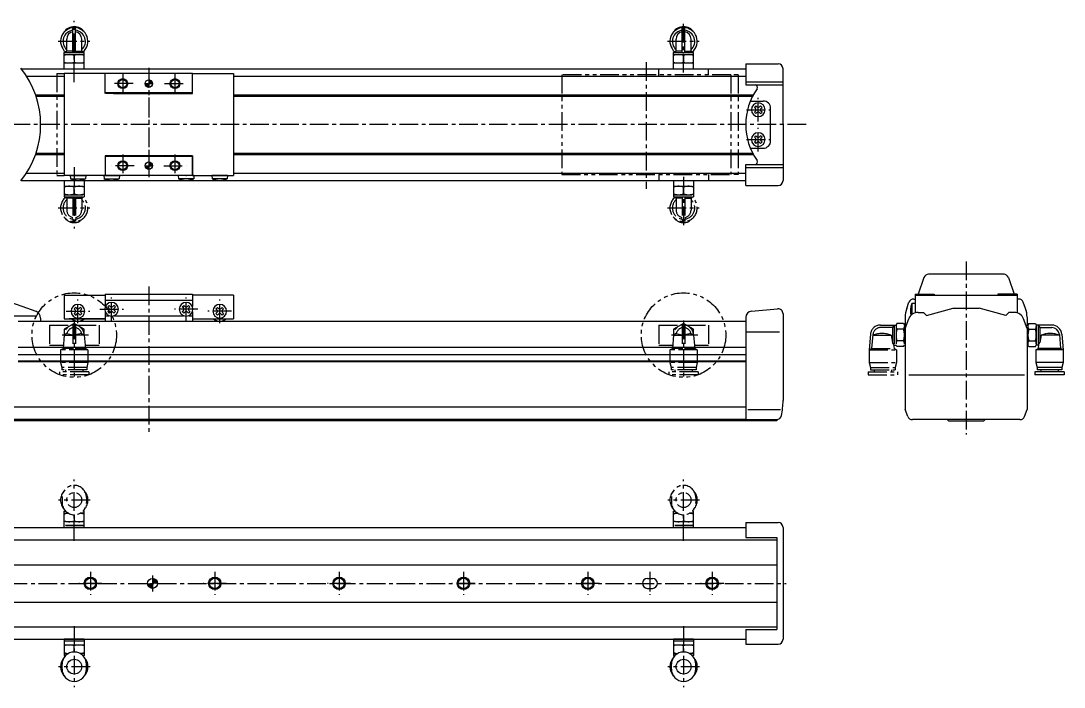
# Model space of a CAD drawing. Extents: x -808 to -103, y 197 to 499.
# Drawn here: x -522.3 to -102.8, y 231.1 to 499 of the extents above; entities that cross this region are included whole.
import ezdxf

# ---------------------------------------------------------------- set-up
doc = ezdxf.new("R2010")
doc.units = 0
for name, pattern in [('CENTER', [12, 7.5, -1.5, 1.5, -1.5]), ('CONTINOUS', [0]), ('PHANTOM', [15, 7.5, -1.5, 1.5, -1.5, 1.5, -1.5])]:
    doc.linetypes.add(name, pattern=pattern)
doc.layers.get('0').update_dxf_attribs({"linetype": 'CONTINUOUS'})
doc.layers.add('CENTER', color=1, linetype='CENTER')

# ---------------------------------------------------------------- blocks, each defined once
blk = doc.blocks.new('*U98')
at = {"color": 7, "linetype": 'CONTINUOUS'}
for p, q in [((-472.31, 440.73), (-470.81, 440.73)), ((-472.31, 440.73), (-471.87, 439.67)), ((-470.81, 442.23), (-470.81, 441.79)), ((-469.75, 441.79), (-470.81, 442.23)), ((-470.81, 441.79), (-470.81, 440.73)), ((-470.81, 440.73), (-469.31, 440.73)), ((-470.81, 440.73), (-470.81, 439.67)), ((-469.75, 441.79), (-469.31, 440.73)), ((-470.81, 439.23), (-471.87, 439.67)), ((-470.81, 439.67), (-470.81, 439.23))]:
    blk.add_line(p, q, dxfattribs=at)
for points in [[(-472.31, 440.73), (-472.31, 440.73), (-470.81, 440.73)], [(-472.31, 440.73), (-471.87, 439.67), (-470.81, 439.67)], [(-470.81, 442.23), (-470.81, 441.79), (-469.75, 441.79)], [(-470.81, 441.79), (-470.81, 440.73), (-469.31, 440.73)], [(-470.81, 440.73), (-470.81, 440.73), (-469.31, 440.73)]]:
    blk.add_solid(points, dxfattribs=at)
at = {"color": 7, "linetype": 'CONTINUOUS', "extrusion": (0, 0, -1)}
for points in [[(472.31, 440.73), (470.81, 440.73), (470.81, 439.67)], [(470.81, 441.79), (469.75, 441.79), (469.31, 440.73)], [(471.87, 439.67), (470.81, 439.67), (470.81, 439.23)]]:
    blk.add_solid(points, dxfattribs=at)
blk = doc.blocks.new('*U99')
at = {"color": 7, "linetype": 'CONTINUOUS'}
for p, q in [((-470.81, 475.23), (-470.81, 474.79)), ((-469.75, 474.79), (-470.81, 475.23)), ((-470.81, 474.79), (-470.81, 473.73)), ((-469.75, 474.79), (-469.31, 473.73)), ((-472.31, 473.73), (-470.81, 473.73)), ((-472.31, 473.73), (-471.87, 472.67)), ((-470.81, 472.23), (-471.87, 472.67)), ((-470.81, 473.73), (-469.31, 473.73)), ((-470.81, 473.73), (-470.81, 472.67)), ((-470.81, 472.67), (-470.81, 472.23))]:
    blk.add_line(p, q, dxfattribs=at)
for points in [[(-470.81, 475.23), (-470.81, 474.79), (-469.75, 474.79)], [(-470.81, 474.79), (-470.81, 473.73), (-469.31, 473.73)], [(-472.31, 473.73), (-472.31, 473.73), (-470.81, 473.73)], [(-472.31, 473.73), (-471.87, 472.67), (-470.81, 472.67)], [(-470.81, 473.73), (-470.81, 473.73), (-469.31, 473.73)]]:
    blk.add_solid(points, dxfattribs=at)
at = {"color": 7, "linetype": 'CONTINUOUS', "extrusion": (0, 0, -1)}
for points in [[(470.81, 474.79), (469.75, 474.79), (469.31, 473.73)], [(472.31, 473.73), (470.81, 473.73), (470.81, 472.67)], [(471.87, 472.67), (470.81, 472.67), (470.81, 472.23)]]:
    blk.add_solid(points, dxfattribs=at)
blk = doc.blocks.new('*X135')
at = {"color": 0, "linetype": 'CONTINOUS'}
for p, q in [((-471.3, 272.62), (-471.14, 272.78)), ((-471.24, 272.24), (-470.69, 272.78)), ((-471.11, 271.92), (-470.25, 272.78)), ((-470.95, 271.64), (-469.8, 272.78)), ((-470.74, 271.39), (-469.35, 272.78)), ((-469.31, 274.61), (-469.15, 274.78)), ((-469.31, 274.17), (-468.77, 274.71)), ((-469.31, 273.72), (-468.44, 274.59)), ((-469.31, 273.27), (-468.16, 274.42)), ((-469.31, 272.83), (-467.92, 274.22)), ((-468.9, 272.78), (-467.71, 273.98)), ((-468.46, 272.78), (-467.54, 273.71)), ((-468.01, 272.78), (-467.4, 273.39)), ((-467.56, 272.78), (-467.32, 273.02)), ((-470.51, 271.18), (-469.31, 272.38)), ((-470.23, 271.01), (-469.31, 271.93)), ((-469.92, 270.88), (-469.31, 271.48)), ((-469.55, 270.8), (-469.31, 271.04))]:
    blk.add_line(p, q, dxfattribs=at)

msp = doc.modelspace()

# ---------------------------------------------------------------- linework, layer by layer
at = {"color": 7, "linetype": 'CONTINOUS'}
for p, q in [((-501.31, 486.23), (-501.31, 496.21)), ((-500.31, 486.23), (-500.31, 496.21)), ((-256.31, 486.23), (-256.31, 496.21)), ((-255.31, 486.23), (-255.31, 496.21)), ((-503.81, 486.81), (-503.81, 491.64)), ((-497.81, 486.81), (-497.81, 491.64)), ((-258.81, 486.81), (-258.81, 491.64)), ((-252.81, 486.81), (-252.81, 491.64)), ((-504.81, 486.23), (-503.81, 486.81)), ((-501.31, 486.81), (-503.81, 486.81)), ((-500.31, 486.81), (-497.81, 486.81)), ((-496.81, 486.23), (-497.81, 486.81)), ((-259.81, 486.23), (-258.81, 486.81)), ((-256.31, 486.81), (-258.81, 486.81)), ((-255.31, 486.81), (-252.81, 486.81)), ((-251.81, 486.23), (-252.81, 486.81)), ((-504.81, 486.23), (-496.81, 486.23)), ((-504.81, 479.73), (-504.81, 486.23)), ((-504.81, 485.43), (-496.81, 485.43)), ((-500.81, 485.07), (-500.81, 482.39)), ((-496.81, 479.73), (-496.81, 486.23)), ((-259.81, 486.23), (-251.81, 486.23)), ((-259.81, 479.73), (-259.81, 486.23)), ((-259.81, 485.43), (-251.81, 485.43)), ((-255.81, 485.07), (-255.81, 482.39)), ((-251.81, 479.73), (-251.81, 486.23)), ((-522.21, 479.73), (-230.81, 479.73)), ((-504.81, 482.03), (-496.81, 482.03)), ((-265.81, 476.73), (-265.81, 479.73)), ((-259.81, 482.03), (-251.81, 482.03)), ((-245.81, 477.23), (-245.81, 479.73)), ((-230.81, 481.73), (-230.81, 473.23)), ((-230.81, 481.73), (-217.81, 481.73)), ((-215.81, 457.23), (-215.81, 479.73)), ((-520.05, 476.73), (-504.81, 476.73)), ((-488.31, 477.73), (-504.81, 477.73)), ((-504.81, 477.73), (-504.81, 436.73)), ((-488.31, 469.73), (-488.31, 477.73)), ((-453.31, 477.73), (-488.31, 477.73)), ((-488.31, 469.73), (-488.31, 477.73)), ((-453.31, 469.73), (-453.31, 477.73)), ((-453.31, 477.73), (-436.81, 477.73)), ((-453.31, 469.73), (-453.31, 477.73)), ((-436.81, 477.73), (-436.81, 436.73)), ((-436.81, 476.73), (-230.81, 476.73)), ((-230.81, 474.43), (-215.81, 474.43)), ((-453.31, 470.03), (-488.31, 470.03)), ((-230.81, 473.23), (-215.81, 473.23)), ((-516.37, 469.23), (-504.81, 469.23)), ((-516.2, 468.73), (-504.81, 468.73)), ((-453.31, 469.73), (-488.17, 469.73)), ((-485.06, 469.73), (-453.31, 469.73)), ((-436.81, 469.23), (-227.74, 469.23)), ((-436.81, 468.73), (-228.01, 468.73)), ((-228.93, 466.73), (-223.81, 466.73)), ((-226.75, 464.77), (-227.35, 464.17)), ((-227.35, 464.17), (-226.94, 463.75)), ((-226.94, 462.71), (-227.35, 462.29)), ((-227.35, 462.29), (-226.75, 461.69)), ((-226.33, 464.36), (-226.75, 464.77)), ((-226.75, 461.69), (-226.33, 462.1)), ((-224.87, 464.77), (-225.29, 464.36)), ((-225.29, 462.1), (-224.87, 461.69)), ((-224.27, 464.17), (-224.87, 464.77)), ((-224.87, 461.69), (-224.27, 462.29)), ((-224.68, 463.75), (-224.27, 464.17)), ((-224.27, 462.29), (-224.68, 462.71)), ((-220.81, 450.73), (-220.81, 463.73)), ((-215.81, 457.23), (-215.81, 434.73)), ((-226.75, 452.77), (-227.35, 452.17)), ((-227.35, 452.17), (-226.94, 451.75)), ((-226.94, 450.71), (-227.35, 450.29)), ((-227.35, 450.29), (-226.75, 449.69)), ((-226.33, 452.36), (-226.75, 452.77)), ((-226.75, 449.69), (-226.33, 450.1)), ((-224.87, 452.77), (-225.29, 452.36)), ((-225.29, 450.1), (-224.87, 449.69)), ((-224.27, 452.17), (-224.87, 452.77)), ((-224.87, 449.69), (-224.27, 450.29)), ((-224.68, 451.75), (-224.27, 452.17)), ((-224.27, 450.29), (-224.68, 450.71)), ((-516.37, 445.23), (-504.81, 445.23)), ((-516.2, 445.73), (-504.81, 445.73)), ((-488.31, 444.73), (-488.31, 436.73)), ((-488.31, 444.73), (-488.31, 436.73)), ((-453.31, 444.73), (-488.31, 444.73)), ((-453.31, 444.73), (-453.31, 436.73)), ((-453.31, 436.73), (-453.31, 444.73)), ((-436.81, 445.73), (-228.01, 445.73)), ((-436.81, 445.23), (-227.74, 445.23)), ((-228.93, 447.73), (-223.81, 447.73)), ((-453.31, 444.43), (-488.31, 444.43)), ((-230.81, 441.23), (-215.81, 441.23)), ((-230.81, 432.73), (-230.81, 441.23)), ((-520.05, 437.73), (-504.81, 437.73)), ((-488.31, 436.73), (-504.81, 436.73)), ((-502.46, 436.73), (-496.16, 436.73)), ((-502.46, 436.73), (-502.34, 435.43)), ((-496.16, 436.73), (-496.27, 435.43)), ((-488.96, 436.73), (-482.66, 436.73)), ((-488.96, 436.73), (-488.84, 435.43)), ((-453.31, 436.73), (-488.31, 436.73)), ((-482.66, 436.73), (-482.77, 435.43)), ((-452.66, 436.73), (-458.96, 436.73)), ((-458.96, 436.73), (-458.84, 435.43)), ((-453.31, 436.73), (-436.81, 436.73)), ((-452.66, 436.73), (-452.77, 435.43)), ((-439.16, 436.73), (-445.46, 436.73)), ((-445.46, 436.73), (-445.34, 435.43)), ((-439.16, 436.73), (-439.27, 435.43)), ((-436.81, 437.73), (-230.81, 437.73)), ((-230.81, 440.03), (-215.81, 440.03)), ((-522.21, 434.73), (-230.81, 434.73)), ((-502.34, 435.43), (-496.27, 435.43)), ((-497.81, 434.73), (-443.81, 434.73)), ((-488.84, 435.43), (-482.77, 435.43)), ((-452.77, 435.43), (-458.84, 435.43)), ((-439.27, 435.43), (-445.34, 435.43)), ((-230.81, 432.73), (-217.81, 432.73)), ((-159.16, 395.78), (-161.49, 389.12)), ((-126.87, 397.12), (-157.27, 397.12)), ((-125.22, 395.78), (-122.89, 389.12)), ((-529.79, 387.12), (-516.28, 382.2)), ((-504.81, 388.62), (-504.81, 379.12)), ((-504.81, 388.62), (-488.31, 388.62)), ((-488.31, 389.12), (-453.31, 389.12)), ((-488.31, 389.12), (-488.31, 384.17)), ((-488.31, 386.62), (-453.31, 386.62)), ((-453.31, 389.12), (-453.31, 384.08)), ((-436.81, 388.62), (-453.31, 388.62)), ((-436.81, 388.62), (-436.81, 379.12)), ((-163.29, 387.12), (-162.69, 387.12)), ((-162.69, 389.12), (-154.99, 389.12)), ((-162.69, 389.12), (-162.69, 381.66)), ((-162.69, 388.62), (-121.69, 388.62)), ((-154.99, 389.12), (-154.99, 388.61)), ((-121.69, 389.12), (-129.39, 389.12)), ((-129.39, 389.12), (-129.39, 388.62)), ((-121.69, 389.12), (-121.69, 381.55)), ((-120.91, 387.12), (-121.69, 387.12)), ((-500.25, 383.76), (-500.85, 383.15)), ((-500.85, 383.15), (-500.44, 382.74)), ((-499.83, 383.34), (-500.25, 383.76)), ((-498.37, 383.76), (-498.79, 383.34)), ((-497.77, 383.15), (-498.37, 383.76)), ((-498.18, 382.74), (-497.77, 383.15)), ((-488.31, 381.75), (-488.31, 378.12)), ((-486.75, 384.56), (-487.35, 383.95)), ((-487.35, 383.95), (-486.94, 383.54)), ((-486.94, 382.49), (-487.35, 382.08)), ((-487.35, 382.08), (-486.75, 381.48)), ((-486.33, 384.14), (-486.75, 384.56)), ((-486.75, 381.48), (-486.33, 381.89)), ((-484.87, 384.56), (-485.29, 384.14)), ((-485.29, 381.89), (-484.87, 381.48)), ((-484.27, 383.95), (-484.87, 384.56)), ((-484.87, 381.48), (-484.27, 382.08)), ((-484.68, 383.54), (-484.27, 383.95)), ((-484.27, 382.08), (-484.68, 382.49)), ((-457.35, 383.95), (-456.75, 384.56)), ((-456.94, 383.54), (-457.35, 383.95)), ((-457.35, 382.08), (-456.94, 382.49)), ((-456.75, 381.48), (-457.35, 382.08)), ((-456.75, 384.56), (-456.33, 384.14)), ((-456.33, 381.89), (-456.75, 381.48)), ((-455.29, 384.14), (-454.87, 384.56)), ((-454.87, 381.48), (-455.29, 381.89)), ((-454.87, 384.56), (-454.27, 383.95)), ((-454.27, 382.08), (-454.87, 381.48)), ((-454.27, 383.95), (-454.68, 383.54)), ((-454.68, 382.49), (-454.27, 382.08)), ((-453.31, 381.92), (-453.31, 378.12)), ((-443.85, 383.15), (-443.25, 383.76)), ((-443.44, 382.74), (-443.85, 383.15)), ((-443.25, 383.76), (-442.83, 383.34)), ((-441.79, 383.34), (-441.37, 383.76)), ((-441.37, 383.76), (-440.77, 383.15)), ((-440.77, 383.15), (-441.18, 382.74)), ((-228.53, 382.22), (-217.98, 383.15)), ((-166.09, 383.28), (-165.17, 385.8)), ((-162.69, 385.37), (-163.99, 385.25)), ((-163.99, 385.25), (-163.99, 380.88)), ((-162.69, 385.37), (-162.69, 381.66)), ((-158.19, 380.52), (-147.37, 383.42)), ((-147.37, 383.42), (-137.02, 383.42)), ((-126.19, 380.52), (-137.02, 383.42)), ((-118.3, 383.28), (-119.21, 385.8)), ((-676.26, 380.35), (-516.06, 380.35)), ((-230.81, 378.12), (-523.31, 378.12)), ((-514.31, 379.38), (-514.31, 378.12)), ((-504.81, 379.12), (-488.31, 379.12)), ((-488.31, 379.12), (-502.81, 379.12)), ((-500.44, 381.69), (-500.85, 381.28)), ((-500.85, 381.28), (-500.25, 380.68)), ((-500.25, 380.68), (-499.83, 381.09)), ((-498.79, 381.09), (-498.37, 380.68)), ((-498.37, 380.68), (-497.77, 381.28)), ((-497.77, 381.28), (-498.18, 381.69)), ((-488.31, 380.42), (-486.8, 380.42)), ((-484.87, 380.42), (-456.88, 380.42)), ((-454.72, 380.42), (-453.31, 380.42)), ((-453.31, 379.12), (-436.81, 379.12)), ((-443.85, 381.28), (-443.44, 381.69)), ((-443.25, 380.68), (-443.85, 381.28)), ((-442.83, 381.09), (-443.25, 380.68)), ((-441.37, 380.68), (-441.79, 381.09)), ((-440.77, 381.28), (-441.37, 380.68)), ((-441.18, 381.69), (-440.77, 381.28)), ((-230.81, 379.67), (-230.81, 338.62)), ((-230.81, 379.67), (-230.81, 378.49)), ((-215.81, 381.15), (-215.81, 346.3)), ((-166.69, 379.91), (-166.69, 361.35)), ((-166.69, 375.25), (-165.3, 379.09)), ((-161.54, 381.72), (-159.39, 381.72)), ((-159.39, 381.72), (-158.19, 380.52)), ((-124.99, 381.72), (-126.19, 380.52)), ((-122.85, 381.72), (-124.99, 381.72)), ((-117.69, 375.25), (-119.09, 379.09)), ((-117.69, 379.75), (-117.69, 376.62)), ((-230.68, 373.94), (-217.29, 373.94)), ((-166.69, 375.25), (-166.69, 342.74)), ((-118.19, 376.62), (-117.39, 376.62)), ((-117.69, 375.25), (-117.69, 342.74)), ((-117.04, 377.24), (-117.39, 376.62)), ((-117.39, 376.62), (-117.39, 368.62)), ((-117.04, 377.24), (-114.35, 377.24)), ((-117.04, 374.93), (-114.35, 374.93)), ((-114.35, 377.24), (-113.99, 376.62)), ((-107.71, 376.62), (-113.99, 376.62)), ((-113.99, 376.62), (-113.99, 368.62)), ((-113.19, 376.62), (-112.62, 375.62)), ((-113.19, 376.62), (-113.19, 368.62)), ((-112.62, 375.62), (-112.62, 369.62)), ((-112.62, 375.62), (-107.71, 375.62)), ((-117.04, 370.31), (-114.35, 370.31)), ((-113.19, 368.62), (-112.62, 369.62)), ((-112.05, 372.62), (-112.62, 369.62)), ((-104.69, 372.62), (-112.05, 372.62)), ((-104.72, 372.89), (-104.19, 367.2)), ((-103.72, 372.95), (-103.19, 366.62)), ((-523.31, 367.82), (-230.81, 367.82)), ((-117.69, 368.62), (-117.39, 368.62)), ((-117.04, 368), (-117.39, 368.62)), ((-117.04, 368), (-114.35, 368)), ((-114.35, 368), (-113.99, 368.62)), ((-114.19, 366.62), (-113.19, 367.2)), ((-103.19, 366.62), (-114.19, 366.62)), ((-114.19, 366.62), (-114.19, 361.62)), ((-113.19, 368.62), (-113.99, 368.62)), ((-113.04, 368.89), (-113.19, 367.2)), ((-104.19, 367.2), (-113.19, 367.2)), ((-103.19, 366.62), (-104.19, 367.2)), ((-103.19, 366.62), (-103.19, 361.62)), ((-523.31, 364.82), (-230.81, 364.82)), ((-523.31, 362.32), (-230.81, 362.32)), ((-523.31, 362.03), (-230.81, 362.03)), ((-103.19, 361.62), (-114.19, 361.62)), ((-114.19, 361.62), (-113.69, 359.62)), ((-103.19, 361.62), (-103.69, 359.62)), ((-165.26, 356.63), (-118.71, 356.63)), ((-114.59, 357.82), (-114.59, 356.62)), ((-102.79, 357.82), (-114.59, 357.82)), ((-102.79, 356.62), (-114.59, 356.62)), ((-103.69, 359.62), (-113.69, 359.62)), ((-113.69, 359.62), (-113.69, 358.62)), ((-103.69, 358.62), (-113.69, 358.62)), ((-112.19, 358.62), (-112.19, 357.82)), ((-105.19, 358.62), (-105.19, 357.82)), ((-103.69, 359.62), (-103.69, 358.62)), ((-102.79, 357.82), (-102.79, 356.62)), ((-230.81, 343.62), (-656.81, 343.62)), ((-229.91, 342.74), (-216.84, 342.74)), ((-165.67, 339.93), (-166.69, 342.74)), ((-118.71, 339.93), (-117.69, 342.74)), ((-230.81, 338.62), (-673.81, 338.62)), ((-218.31, 338.12), (-553.31, 338.12)), ((-230.81, 338.62), (-218.39, 338.62)), ((-218.31, 338.69), (-218.31, 338.12)), ((-120.59, 338.62), (-163.79, 338.62)), ((-149.29, 338.12), (-149.69, 338.52)), ((-149.29, 338.12), (-135.09, 338.12)), ((-134.69, 338.52), (-135.09, 338.12)), ((-660.81, 295.28), (-230.81, 295.28)), ((-656.81, 295.28), (-230.81, 295.28)), ((-230.81, 297.28), (-217.81, 297.28)), ((-230.81, 297.28), (-230.81, 291.28)), ((-215.81, 295.28), (-215.81, 250.28)), ((-673.81, 290.28), (-218.31, 290.28)), ((-230.81, 291.28), (-218.31, 291.28)), ((-218.31, 291.28), (-218.31, 254.28)), ((-673.81, 280.28), (-218.31, 280.28)), ((-218.31, 280.28), (-218.31, 265.28)), ((-673.81, 265.28), (-218.31, 265.28)), ((-673.81, 255.28), (-218.31, 255.28)), ((-230.81, 254.28), (-230.81, 248.28)), ((-230.81, 254.28), (-218.31, 254.28)), ((-660.81, 250.28), (-230.81, 250.28)), ((-656.81, 250.28), (-230.81, 250.28)), ((-504.81, 250.28), (-504.81, 243.78)), ((-496.81, 250.28), (-504.81, 250.28)), ((-496.81, 249.48), (-504.81, 249.48)), ((-496.81, 247.98), (-504.81, 247.98)), ((-500.81, 245.18), (-500.81, 247.63)), ((-496.81, 250.28), (-496.81, 243.78)), ((-251.81, 250.28), (-259.81, 250.28)), ((-259.81, 250.28), (-259.81, 243.78)), ((-251.81, 249.48), (-259.81, 249.48)), ((-251.81, 247.98), (-259.81, 247.98)), ((-255.81, 245.18), (-255.81, 247.63)), ((-251.81, 250.28), (-251.81, 243.78)), ((-230.81, 248.28), (-217.81, 248.28)), ((-504.81, 244.58), (-503.16, 244.58)), ((-504.81, 243.78), (-504.44, 243.57)), ((-504.81, 243.78), (-504.24, 243.78)), ((-496.81, 244.58), (-498.46, 244.58)), ((-496.81, 243.78), (-497.38, 243.78)), ((-496.81, 243.78), (-497.18, 243.57)), ((-259.81, 244.58), (-258.16, 244.58)), ((-259.81, 243.78), (-259.24, 243.78)), ((-259.81, 243.78), (-259.44, 243.57)), ((-251.81, 244.58), (-253.46, 244.58)), ((-251.81, 243.78), (-252.38, 243.78)), ((-251.81, 243.78), (-252.18, 243.57)), ((-505.71, 238.28), (-505.71, 240.28)), ((-495.91, 238.28), (-495.91, 240.28)), ((-260.71, 238.28), (-260.71, 240.28)), ((-250.91, 238.28), (-250.91, 240.28))]:
    msp.add_line(p, q, dxfattribs=at)
at = {"color": 3, "linetype": 'PHANTOM'}
for p, q in [((-507.81, 477.73), (-507.81, 436.73)), ((-507.81, 477.73), (-504.81, 477.73)), ((-304.81, 477.23), (-304.81, 437.23)), ((-236.81, 477.23), (-304.81, 477.23)), ((-236.81, 477.23), (-236.81, 437.23)), ((-233.81, 477.23), (-235.59, 477.23)), ((-233.81, 477.23), (-233.81, 437.23)), ((-507.81, 436.73), (-504.81, 436.73)), ((-304.81, 437.23), (-236.81, 437.23)), ((-265.81, 437.73), (-265.81, 434.73)), ((-245.81, 437.23), (-245.81, 434.73)), ((-233.81, 437.23), (-235.59, 437.23)), ((-504.81, 434.73), (-504.81, 428.23)), ((-504.81, 432.43), (-496.81, 432.43)), ((-500.81, 429.39), (-500.81, 432.07)), ((-496.81, 434.73), (-496.81, 428.23)), ((-259.81, 434.73), (-259.81, 428.23)), ((-259.81, 432.43), (-251.81, 432.43)), ((-255.81, 429.39), (-255.81, 432.07)), ((-251.81, 434.73), (-251.81, 428.23)), ((-504.81, 429.03), (-496.81, 429.03)), ((-504.81, 428.23), (-496.81, 428.23)), ((-504.81, 428.23), (-503.81, 427.65)), ((-501.31, 428.23), (-501.31, 418.25)), ((-500.31, 428.23), (-500.31, 418.25)), ((-496.81, 428.23), (-497.81, 427.65)), ((-259.81, 429.03), (-251.81, 429.03)), ((-259.81, 428.23), (-251.81, 428.23)), ((-259.81, 428.23), (-258.81, 427.65)), ((-256.31, 428.23), (-256.31, 418.25)), ((-255.31, 428.23), (-255.31, 418.25)), ((-251.81, 428.23), (-252.81, 427.65)), ((-503.81, 427.65), (-503.81, 422.83)), ((-501.31, 427.65), (-503.81, 427.65)), ((-500.31, 427.65), (-497.81, 427.65)), ((-497.81, 427.65), (-497.81, 422.83)), ((-258.81, 427.65), (-258.81, 422.83)), ((-256.31, 427.65), (-258.81, 427.65)), ((-255.31, 427.65), (-252.81, 427.65)), ((-252.81, 427.65), (-252.81, 422.83)), ((-510.81, 376.62), (-502.05, 376.62)), ((-510.81, 376.62), (-510.81, 368.62)), ((-500.81, 377.24), (-504.81, 374.93)), ((-504.81, 374.93), (-504.81, 372.62)), ((-501.31, 376.59), (-501.31, 366.62)), ((-496.81, 374.93), (-500.81, 377.24)), ((-500.31, 376.59), (-500.31, 366.62)), ((-499.5, 376.62), (-490.81, 376.62)), ((-496.81, 372.62), (-496.81, 374.93)), ((-490.81, 376.62), (-490.81, 368.62)), ((-265.81, 376.62), (-257.05, 376.62)), ((-265.81, 376.62), (-265.81, 368.62)), ((-255.81, 377.24), (-259.81, 374.93)), ((-259.81, 374.93), (-259.81, 372.62)), ((-256.31, 376.59), (-256.31, 366.62)), ((-251.81, 374.93), (-255.81, 377.24)), ((-255.31, 376.59), (-255.31, 366.62)), ((-254.5, 376.62), (-245.81, 376.62)), ((-251.81, 372.62), (-251.81, 374.93)), ((-245.81, 376.62), (-245.81, 368.62)), ((-176.68, 376.62), (-170.39, 376.62)), ((-171.77, 375.62), (-176.68, 375.62)), ((-171.19, 376.62), (-171.77, 375.62)), ((-171.77, 375.62), (-171.77, 369.62)), ((-171.19, 376.62), (-171.19, 368.62)), ((-170.04, 377.24), (-170.39, 376.62)), ((-170.39, 376.62), (-170.39, 368.62)), ((-167.35, 377.24), (-170.04, 377.24)), ((-167.35, 374.93), (-170.04, 374.93)), ((-167.35, 377.24), (-166.99, 376.62)), ((-166.19, 376.62), (-166.99, 376.62)), ((-166.99, 376.62), (-166.99, 368.62)), ((-166.99, 376.62), (-166.99, 368.62)), ((-495.14, 372.62), (-505.9, 372.62)), ((-504.81, 372.62), (-505.31, 367.2)), ((-503.75, 373.23), (-504.81, 372.62)), ((-503.75, 373.23), (-501.31, 372.72)), ((-497.87, 373.23), (-500.31, 372.72)), ((-497.87, 373.23), (-496.81, 372.62)), ((-496.81, 372.62), (-496.31, 367.2)), ((-250.14, 372.62), (-260.9, 372.62)), ((-259.81, 372.62), (-260.31, 367.2)), ((-258.75, 373.23), (-259.81, 372.62)), ((-258.75, 373.23), (-256.31, 372.72)), ((-252.87, 373.23), (-255.31, 372.72)), ((-252.87, 373.23), (-251.81, 372.62)), ((-251.81, 372.62), (-251.31, 367.2)), ((-180.67, 372.95), (-181.19, 366.62)), ((-179.67, 372.89), (-180.19, 367.2)), ((-179.69, 372.62), (-172.34, 372.62)), ((-172.34, 372.62), (-171.77, 369.62)), ((-171.19, 368.62), (-171.77, 369.62)), ((-167.35, 370.31), (-170.04, 370.31)), ((-510.81, 368.62), (-505.29, 368.62)), ((-506.31, 366.62), (-505.31, 367.2)), ((-495.31, 366.62), (-506.31, 366.62)), ((-506.31, 366.62), (-506.31, 361.62)), ((-501.31, 367.2), (-505.31, 367.2)), ((-496.31, 367.2), (-500.31, 367.2)), ((-496.31, 368.62), (-490.81, 368.62)), ((-495.31, 366.62), (-496.31, 367.2)), ((-495.31, 366.62), (-495.31, 361.62)), ((-265.81, 368.62), (-260.29, 368.62)), ((-261.31, 366.62), (-260.31, 367.2)), ((-250.31, 366.62), (-261.31, 366.62)), ((-261.31, 366.62), (-261.31, 361.62)), ((-256.31, 367.2), (-260.31, 367.2)), ((-251.31, 367.2), (-255.31, 367.2)), ((-251.31, 368.62), (-245.81, 368.62)), ((-250.31, 366.62), (-251.31, 367.2)), ((-250.31, 366.62), (-250.31, 361.62)), ((-181.19, 366.62), (-180.19, 367.2)), ((-181.19, 366.62), (-170.19, 366.62)), ((-181.19, 366.62), (-181.19, 361.62)), ((-180.19, 367.2), (-171.19, 367.2)), ((-171.35, 368.89), (-171.19, 367.2)), ((-171.19, 368.62), (-170.39, 368.62)), ((-170.19, 366.62), (-171.19, 367.2)), ((-170.04, 368), (-170.39, 368.62)), ((-170.19, 366.62), (-170.19, 361.62)), ((-167.35, 368), (-170.04, 368)), ((-167.35, 368), (-166.99, 368.62)), ((-166.69, 368.62), (-166.99, 368.62)), ((-495.31, 361.62), (-506.31, 361.62)), ((-506.31, 361.62), (-505.81, 359.62)), ((-495.31, 361.62), (-495.81, 359.62)), ((-250.31, 361.62), (-261.31, 361.62)), ((-261.31, 361.62), (-260.81, 359.62)), ((-250.31, 361.62), (-250.81, 359.62)), ((-181.19, 361.62), (-170.19, 361.62)), ((-181.19, 361.62), (-180.69, 359.62)), ((-170.19, 361.62), (-170.69, 359.62)), ((-494.91, 357.82), (-506.71, 357.82)), ((-506.71, 357.82), (-506.71, 356.62)), ((-494.91, 356.62), (-506.71, 356.62)), ((-505.81, 359.62), (-505.81, 358.62)), ((-495.81, 359.62), (-505.81, 359.62)), ((-495.81, 358.62), (-505.81, 358.62)), ((-504.31, 358.62), (-504.31, 357.82)), ((-497.31, 358.62), (-497.31, 357.82)), ((-495.81, 359.62), (-495.81, 358.62)), ((-494.91, 357.82), (-494.91, 356.62)), ((-249.91, 357.82), (-261.71, 357.82)), ((-261.71, 357.82), (-261.71, 356.62)), ((-249.91, 356.62), (-261.71, 356.62)), ((-260.81, 359.62), (-260.81, 358.62)), ((-250.81, 359.62), (-260.81, 359.62)), ((-250.81, 358.62), (-260.81, 358.62)), ((-259.31, 358.62), (-259.31, 357.82)), ((-252.31, 358.62), (-252.31, 357.82)), ((-250.81, 359.62), (-250.81, 358.62)), ((-249.91, 357.82), (-249.91, 356.62)), ((-181.59, 357.82), (-169.79, 357.82)), ((-181.59, 357.82), (-181.59, 356.62)), ((-181.59, 356.62), (-169.79, 356.62)), ((-180.69, 359.62), (-170.69, 359.62)), ((-180.69, 359.62), (-180.69, 358.62)), ((-180.69, 358.62), (-170.69, 358.62)), ((-179.19, 358.62), (-179.19, 357.82)), ((-172.19, 358.62), (-172.19, 357.82)), ((-170.69, 359.62), (-170.69, 358.62)), ((-169.79, 357.82), (-169.79, 356.62)), ((-505.71, 307.28), (-505.71, 305.28)), ((-495.91, 307.28), (-495.91, 305.28)), ((-260.71, 307.28), (-260.71, 305.28)), ((-250.91, 307.28), (-250.91, 305.28)), ((-504.81, 301.78), (-504.44, 302)), ((-504.81, 301.78), (-504.24, 301.78)), ((-504.81, 295.28), (-504.81, 301.78)), ((-504.81, 300.98), (-503.16, 300.98)), ((-500.81, 300.38), (-500.81, 297.94)), ((-496.81, 300.98), (-498.46, 300.98)), ((-496.81, 301.78), (-497.38, 301.78)), ((-496.81, 301.78), (-497.18, 302)), ((-496.81, 295.28), (-496.81, 301.78)), ((-259.81, 301.78), (-259.44, 302)), ((-259.81, 295.28), (-259.81, 301.78)), ((-259.81, 301.78), (-259.24, 301.78)), ((-259.81, 300.98), (-258.16, 300.98)), ((-255.81, 300.38), (-255.81, 297.94)), ((-251.81, 300.98), (-253.46, 300.98)), ((-251.81, 301.78), (-252.38, 301.78)), ((-251.81, 301.78), (-252.18, 302)), ((-251.81, 295.28), (-251.81, 301.78)), ((-496.81, 297.58), (-504.81, 297.58)), ((-496.81, 296.08), (-504.81, 296.08)), ((-496.81, 295.28), (-504.81, 295.28)), ((-251.81, 297.58), (-259.81, 297.58)), ((-251.81, 296.08), (-259.81, 296.08)), ((-251.81, 295.28), (-259.81, 295.28))]:
    msp.add_line(p, q, dxfattribs=at)
at = {"color": 7, "linetype": 'CENTER'}
for p, q in [((-269.31, 277.42), (-269.31, 268.14)), ((-469.31, 276), (-469.31, 269.54)), ((-269.31, 276), (-269.31, 269.54))]:
    msp.add_line(p, q, dxfattribs=at)
at = {"color": 7, "linetype": 'CONTINUOUS'}
for p, q in [((-270.31, 274.78), (-268.31, 274.78)), ((-270.31, 270.78), (-268.31, 270.78))]:
    msp.add_line(p, q, dxfattribs=at)
at = {"color": 7, "linetype": 'CONTINOUS'}
for centre, radius in [((-481.31, 473.73), 2), ((-481.31, 473.73), 1.65), ((-470.81, 473.73), 1.5), ((-460.31, 473.73), 2), ((-460.31, 473.73), 1.65), ((-481.31, 440.73), 2), ((-481.31, 440.73), 1.65), ((-470.81, 440.73), 1.5), ((-460.31, 440.73), 2), ((-460.31, 440.73), 1.65), ((-494.31, 272.78), 2.5), ((-494.31, 272.78), 2.1), ((-444.31, 272.78), 2.5), ((-444.31, 272.78), 2.1), ((-394.31, 272.78), 2.5), ((-394.31, 272.78), 2.1), ((-344.31, 272.78), 2.5), ((-344.31, 272.78), 2.1), ((-294.31, 272.78), 2.5), ((-294.31, 272.78), 2.1), ((-244.31, 272.78), 2.5), ((-244.31, 272.78), 2.1), ((-500.81, 239.28), 3), ((-255.81, 239.28), 3)]:
    msp.add_circle(centre, radius, dxfattribs=at)
at = {"color": 3, "linetype": 'PHANTOM'}
for centre, radius in [((-500.81, 372.62), 17), ((-255.81, 372.62), 17), ((-500.81, 306.28), 3), ((-255.81, 306.28), 3)]:
    msp.add_circle(centre, radius, dxfattribs=at)
at = {"color": 7, "linetype": 'CONTINUOUS'}
msp.add_circle((-469.31, 272.78), 2, dxfattribs=at)
at = {"color": 7, "linetype": 'CONTINOUS'}
for centre, radius, start, end in [((-500.81, 490.73), 5.5, 309.8225, 230.1775), ((-500.81, 490.73), 4.5, 96.3794, 228.1897), ((-500.81, 491.73), 4.9, 32.3231, 147.6768), ((-500.81, 490.73), 4.5, 311.8103, 83.6206), ((-255.81, 490.73), 5.5, 309.8225, 230.1775), ((-255.81, 490.73), 4.5, 96.3794, 228.1897), ((-255.81, 491.73), 4.9, 32.3231, 147.6768), ((-255.81, 490.73), 4.5, 311.8103, 83.6206), ((-500.81, 491.64), 3, 99.5941, 180), ((-500.81, 491.64), 3, 0, 80.4059), ((-255.81, 491.64), 3, 99.5941, 180), ((-255.81, 491.64), 3, 0, 80.4059), ((-502.81, 479.65), 5.78, 69.7438, 110.2561), ((-498.81, 479.65), 5.78, 69.7439, 110.2561), ((-257.81, 479.65), 5.78, 69.7438, 110.2561), ((-253.81, 479.65), 5.78, 69.7439, 110.2561), ((-550.31, 457.23), 36, 321.0212, 38.9788), ((-502.81, 487.81), 5.78, 249.7439, 290.2561), ((-498.81, 487.81), 5.78, 249.7439, 290.2561), ((-257.81, 487.81), 5.78, 249.7439, 290.2561), ((-253.81, 487.81), 5.78, 249.7439, 290.2561), ((-217.81, 479.73), 2, 0, 90), ((-205.81, 457.23), 25, 144.7656, 180), ((-227.05, 472.23), 1, 324.7656, 90), ((-225.81, 463.23), 2.75, 0, 359.9997), ((-223.81, 463.73), 3, 0, 90), ((-227.46, 463.23), 0.742, 315.0001, 45), ((-225.81, 464.88), 0.742, 225.0001, 315), ((-225.81, 461.58), 0.742, 45, 135), ((-224.16, 463.23), 0.742, 135.0001, 225), ((-205.81, 457.23), 25, 180, 215.2344), ((-225.81, 451.23), 2.75, 0, 359.9997), ((-227.46, 451.23), 0.742, 315.0001, 45), ((-225.81, 452.88), 0.742, 225.0001, 315), ((-225.81, 449.58), 0.742, 45, 135), ((-224.16, 451.23), 0.742, 135.0001, 225), ((-223.81, 450.73), 3, 270, 0), ((-227.05, 442.23), 1, 270, 35.2344), ((-499.31, 442.81), 7.98, 247.6452, 292.3548), ((-485.81, 442.81), 7.98, 247.6452, 292.3548), ((-455.81, 442.81), 7.98, 247.6452, 292.3548), ((-442.31, 442.81), 7.98, 247.6452, 292.3548), ((-217.81, 434.73), 2, 270, 0), ((-157.27, 395.12), 2, 90, 160.71), ((-127.11, 395.12), 2, 19.29, 90), ((-163.29, 385.12), 2, 90, 160), ((-163.29, 385.12), 2, 90, 160), ((-121.09, 385.12), 2, 20, 90), ((-121.09, 385.12), 2, 20, 90), ((-517.31, 379.38), 3, 0, 70), ((-499.31, 382.22), 2.75, 0, 359.9997), ((-500.96, 382.22), 0.742, 315.0001, 45), ((-499.31, 383.87), 0.742, 225.0001, 315), ((-497.66, 382.22), 0.742, 135.0001, 225), ((-485.81, 383.02), 2.75, 0, 359.9997), ((-487.46, 383.02), 0.742, 315.0001, 45), ((-485.81, 384.67), 0.742, 225.0001, 315), ((-485.81, 381.37), 0.742, 45, 135), ((-484.16, 383.02), 0.742, 135.0001, 225), ((-455.81, 383.02), 2.75, 180.0003, 180), ((-457.46, 383.02), 0.742, 315, 44.9999), ((-455.81, 384.67), 0.742, 225, 314.9999), ((-455.81, 381.37), 0.742, 45, 135), ((-454.16, 383.02), 0.742, 135, 224.9999), ((-442.31, 382.22), 2.75, 180.0003, 180), ((-443.96, 382.22), 0.742, 315, 44.9999), ((-442.31, 383.87), 0.742, 225, 314.9999), ((-440.66, 382.22), 0.742, 135, 224.9999), ((-228.31, 379.73), 2.5, 95, 180), ((-217.81, 381.15), 2, 0, 95), ((-156.69, 379.86), 10, 160, 180), ((-156.61, 382.22), 7.98, 157.6452, 192.3941), ((-127.69, 379.86), 10, 0, 20), ((-499.31, 382.22), 4, 230.805, 309.195), ((-499.31, 380.57), 0.742, 45, 135), ((-442.31, 382.22), 4, 230.805, 309.195), ((-442.31, 380.57), 0.742, 45, 135), ((-161.54, 377.72), 4, 90, 160), ((-122.85, 377.72), 4, 19.9999, 90), ((-115.35, 376.08), 2.04, 180, 214.3842), ((-109.75, 372.62), 7.64, 162.412, 197.5879), ((-116.04, 376.08), 2.04, 325.6157, 359.9999), ((-121.64, 372.62), 7.64, 342.412, 17.5879), ((-107.71, 372.62), 4, 4.7637, 90), ((-107.71, 372.62), 3, 5.2681, 90), ((-115.35, 369.15), 2.04, 145.6158, 180), ((-116.04, 369.15), 2.04, 360, 34.3842), ((-108.37, 362), 11.24, 70.899, 109.101), ((-245.81, 346.3), 30, 348.2935, 0), ((-218.39, 340.62), 2, 270, 348.2935), ((-163.79, 340.62), 2, 200, 270), ((-120.59, 340.62), 2, 270, 340), ((-217.81, 295.28), 2, 0, 90), ((-502.81, 242.21), 5.78, 69.7439, 110.2561), ((-498.81, 242.21), 5.78, 69.7439, 110.2561), ((-257.81, 242.21), 5.78, 69.7439, 110.2561), ((-253.81, 242.21), 5.78, 69.7439, 110.2561), ((-217.81, 250.28), 2, 270, 0), ((-500.81, 240.28), 4.9, 360, 179.9999), ((-502.81, 250.36), 5.78, 249.7439, 266.7059), ((-498.81, 250.36), 5.78, 273.294, 290.2561), ((-255.81, 240.28), 4.9, 360, 179.9999), ((-257.81, 250.36), 5.78, 249.7439, 266.7059), ((-253.81, 250.36), 5.78, 273.294, 290.2561), ((-500.81, 239.28), 5.5, 138.8388, 221.161), ((-500.81, 239.28), 5.5, 318.8389, 41.1611), ((-255.81, 239.28), 5.5, 138.8388, 221.161), ((-255.81, 239.28), 5.5, 318.8389, 41.1611), ((-500.81, 238.28), 4.9, 180, 360), ((-255.81, 238.28), 4.9, 180, 360)]:
    msp.add_arc(centre, radius, start, end, dxfattribs=at)
at = {"color": 3, "linetype": 'PHANTOM'}
for centre, radius, start, end in [((-502.81, 426.65), 5.78, 69.7439, 110.2561), ((-498.81, 426.65), 5.78, 69.7439, 110.2561), ((-257.81, 426.65), 5.78, 69.7439, 110.2561), ((-253.81, 426.65), 5.78, 69.7439, 110.2561), ((-500.81, 423.73), 5.5, 129.8225, 50.1775), ((-502.81, 434.81), 5.78, 249.7439, 290.2562), ((-498.81, 434.81), 5.78, 249.7439, 290.2561), ((-255.81, 423.73), 5.5, 129.8225, 50.1775), ((-257.81, 434.81), 5.78, 249.7439, 290.2562), ((-253.81, 434.81), 5.78, 249.7439, 290.2561), ((-500.81, 423.73), 4.5, 131.8103, 263.6206), ((-500.81, 423.73), 4.5, 276.3794, 48.1897), ((-255.81, 423.73), 4.5, 131.8103, 263.6206), ((-255.81, 423.73), 4.5, 276.3794, 48.1897), ((-500.81, 422.73), 4.9, 212.3232, 327.6769), ((-500.81, 422.83), 3, 180, 260.4059), ((-500.81, 422.83), 3, 279.5941, 0), ((-255.81, 422.73), 4.9, 212.3232, 327.6769), ((-255.81, 422.83), 3, 180, 260.4059), ((-255.81, 422.83), 3, 279.5941, 0), ((-500.81, 372.62), 4, 0.0002, 180.0001), ((-500.81, 372.62), 3, 99.594, 168.1896), ((-500.81, 372.62), 3, 11.8104, 80.406), ((-255.81, 372.62), 4, 0.0002, 180.0001), ((-255.81, 372.62), 3, 99.594, 168.1896), ((-255.81, 372.62), 3, 11.8104, 80.406), ((-176.68, 372.62), 4, 90, 175.2363), ((-176.68, 372.62), 3, 90, 174.7319), ((-168.35, 376.08), 2.04, 180.0001, 214.3843), ((-162.75, 372.62), 7.64, 162.4121, 197.588), ((-169.04, 376.08), 2.04, 325.6158, 0), ((-174.64, 372.62), 7.64, 342.4121, 17.588), ((-176.02, 362), 11.24, 70.899, 109.101), ((-168.35, 369.15), 2.04, 145.6158, 180), ((-169.04, 369.15), 2.04, 0, 34.3842), ((-500.81, 307.28), 4.9, 0, 180), ((-255.81, 307.28), 4.9, 0, 180), ((-500.81, 306.28), 5.5, 138.839, 221.1612), ((-500.81, 306.28), 5.5, 318.8389, 41.1611), ((-255.81, 306.28), 5.5, 138.839, 221.1612), ((-255.81, 306.28), 5.5, 318.8389, 41.1611), ((-500.81, 305.28), 4.9, 180.0001, 0), ((-255.81, 305.28), 4.9, 180.0001, 0), ((-502.81, 295.21), 5.78, 93.2941, 110.2561), ((-502.81, 303.36), 5.78, 249.7439, 290.2561), ((-498.81, 303.36), 5.78, 249.7439, 290.2561), ((-498.81, 295.21), 5.78, 69.7439, 86.706), ((-257.81, 295.21), 5.78, 93.2941, 110.2561), ((-257.81, 303.36), 5.78, 249.7439, 290.2561), ((-253.81, 303.36), 5.78, 249.7439, 290.2561), ((-253.81, 295.21), 5.78, 69.7439, 86.706)]:
    msp.add_arc(centre, radius, start, end, dxfattribs=at)
at = {"color": 7, "linetype": 'CONTINUOUS'}
for centre, start, end in [((-270.31, 272.78), 90, 270), ((-268.31, 272.78), 270, 90)]:
    msp.add_arc(centre, 2, start, end, dxfattribs=at)
at = {"color": 7, "linetype": 'CONTINOUS'}
for p in [(-225.81, 463.23), (-225.81, 451.23), (-499.31, 436.73), (-485.81, 436.73), (-455.81, 436.73), (-442.31, 436.73), (-499.31, 382.22), (-485.81, 383.02), (-455.81, 383.02), (-442.31, 382.22), (-500.81, 372.62), (-255.81, 372.62), (-500.81, 356.62), (-255.81, 356.62)]:
    msp.add_point(p, dxfattribs=at)
at = {"layer": 'CENTER', "color": 1, "linetype": 'CENTER'}
for p, q in [((-500.81, 474.37), (-500.81, 498.96)), ((-255.81, 478.2), (-255.81, 497.86)), ((-507.27, 490.73), (-494.48, 490.73)), ((-262.27, 490.73), (-249.48, 490.73)), ((-470.81, 480.13), (-470.81, 435.19)), ((-470.81, 479.63), (-470.81, 434.69)), ((-470.81, 479.63), (-470.81, 434.69)), ((-470.81, 479.63), (-470.81, 434.69)), ((-270.81, 482.29), (-270.81, 431.48)), ((-481.31, 477.92), (-481.31, 469.54)), ((-460.31, 477.92), (-460.31, 469.54)), ((-477.12, 473.73), (-485.5, 473.73)), ((-464.5, 473.73), (-456.12, 473.73)), ((-464.5, 473.73), (-456.12, 473.73)), ((-225.81, 458.48), (-225.81, 467.98)), ((-230.56, 463.23), (-221.06, 463.23)), ((-206.54, 457.23), (-681.82, 457.23)), ((-225.81, 446.48), (-225.81, 455.98)), ((-230.56, 451.23), (-221.06, 451.23)), ((-481.31, 445.27), (-481.31, 436.19)), ((-460.31, 445.27), (-460.31, 436.19)), ((-476.77, 440.73), (-485.85, 440.73)), ((-464.85, 440.73), (-455.77, 440.73)), ((-500.81, 440.09), (-500.81, 415.5)), ((-255.81, 436.26), (-255.81, 416.6)), ((-507.27, 423.73), (-494.48, 423.73)), ((-262.27, 423.73), (-249.48, 423.73)), ((-142.19, 402.17), (-142.19, 332.68)), ((-470.81, 392.2), (-470.81, 332.51)), ((-499.31, 377.47), (-499.31, 386.97)), ((-485.81, 378.27), (-485.81, 387.77)), ((-455.81, 378.27), (-455.81, 387.77)), ((-442.31, 377.47), (-442.31, 386.97)), ((-504.06, 382.22), (-494.56, 382.22)), ((-490.56, 383.02), (-481.06, 383.02)), ((-451.06, 383.02), (-460.56, 383.02)), ((-437.56, 382.22), (-447.06, 382.22)), ((-500.81, 378.44), (-500.81, 354.63)), ((-255.81, 378.44), (-255.81, 354.63)), ((-504.81, 372.62), (-501.31, 372.62)), ((-496.81, 372.62), (-500.31, 372.62)), ((-259.81, 372.62), (-256.31, 372.62)), ((-251.81, 372.62), (-255.31, 372.62)), ((-500.81, 289.92), (-500.81, 314.51)), ((-255.81, 289.92), (-255.81, 314.51)), ((-494.35, 306.28), (-507.14, 306.28)), ((-249.35, 306.28), (-262.14, 306.28)), ((-494.31, 277.42), (-494.31, 268.14)), ((-444.31, 277.42), (-444.31, 268.14)), ((-394.31, 277.42), (-394.31, 268.14)), ((-344.31, 277.42), (-344.31, 268.14)), ((-294.31, 277.42), (-294.31, 268.14)), ((-244.31, 277.42), (-244.31, 268.14)), ((-707.17, 272.78), (-214.56, 272.78)), ((-489.67, 272.78), (-498.95, 272.78)), ((-439.67, 272.78), (-448.95, 272.78)), ((-389.67, 272.78), (-398.95, 272.78)), ((-339.67, 272.78), (-348.95, 272.78)), ((-289.67, 272.78), (-298.95, 272.78)), ((-289.67, 272.78), (-298.95, 272.78)), ((-239.67, 272.78), (-248.95, 272.78)), ((-500.81, 255.64), (-500.81, 231.06)), ((-255.81, 255.64), (-255.81, 231.06)), ((-494.35, 239.28), (-507.14, 239.28)), ((-249.35, 239.28), (-262.14, 239.28))]:
    msp.add_line(p, q, dxfattribs=at)

# ---------------------------------------------------------------- block references
at = {"color": 7, "linetype": 'CONTINUOUS'}
for name in ['*U99', '*U98', '*X135']:
    msp.add_blockref(name, (0, 0), dxfattribs=at)

doc.saveas('drawing.dxf')
